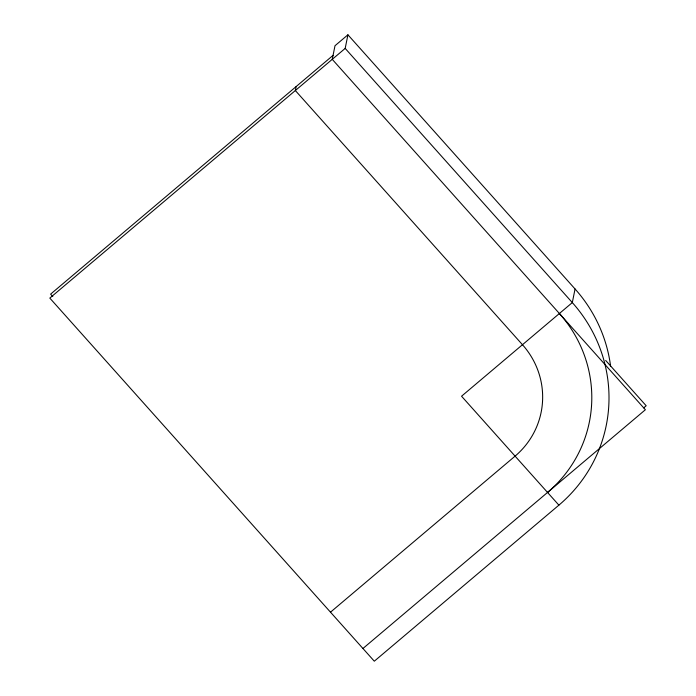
<?xml version="1.0" encoding="UTF-8"?>
<svg xmlns="http://www.w3.org/2000/svg" width="696" height="696" viewBox="0 0 696 696"><rect width="100%" height="100%" fill="white"/><g stroke="black" fill="none" stroke-linecap="round" stroke-linejoin="round"><path stroke-width="1.04" d="M296.139 86.574L295.339 90.541L522.47 344.72A81.188 78.909 11.4 0 1 515.092 456.132L330.496 612.184M575.061 288.979L572.312 302.586A147.613 143.48 11.4 0 1 558.897 505.148L374.3 661.2L49.816 298.097L345.181 48.407L347.922 34.8L575.061 288.979A147.613 143.48 11.4 0 1 610.627 366.392M347.922 34.8L335.002 45.727L332.253 59.334L645.383 409.735L362.947 648.489M333.053 55.367L50.617 294.121L52.792 296.548M643.696 407.865L646.184 405.759L605.685 360.45M345.181 48.407L572.312 302.586L461.552 396.215L558.897 505.148M559.393 313.513A130.396 126.742 11.4 0 1 547.543 492.437"/></g></svg>
